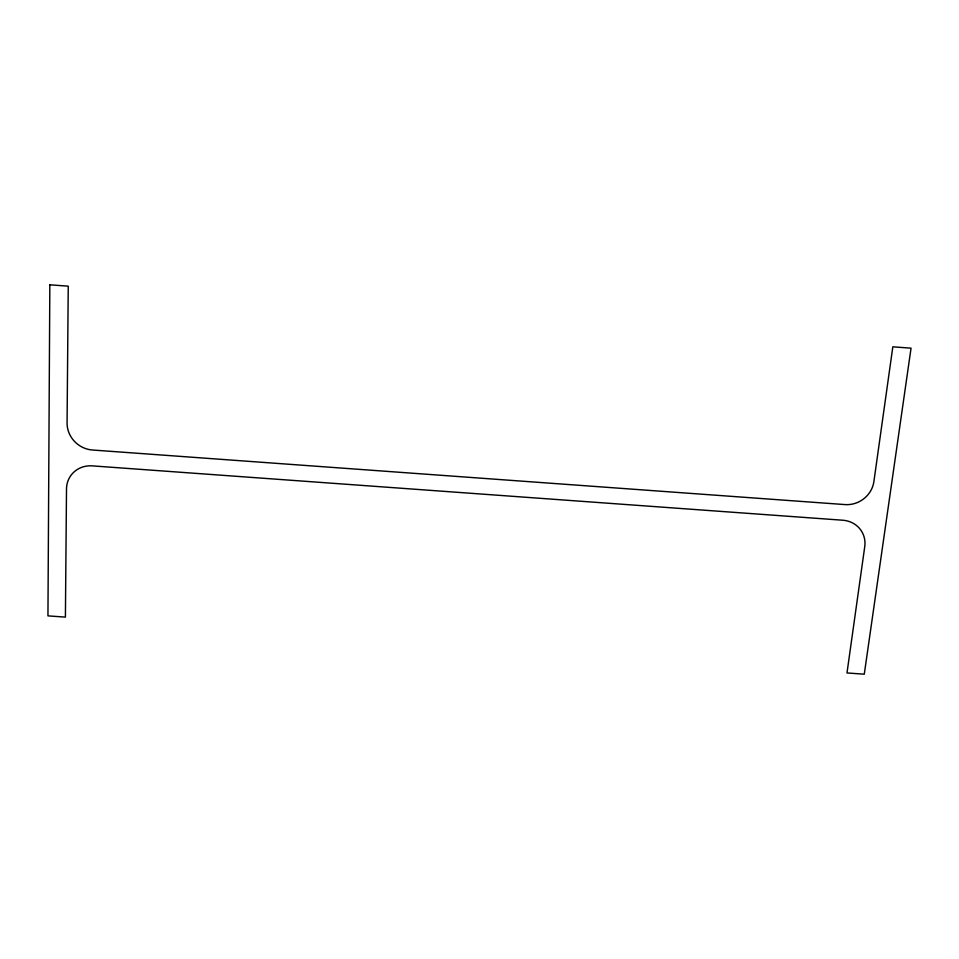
<?xml version="1.0" encoding="UTF-8"?>
<svg xmlns="http://www.w3.org/2000/svg" width="959" height="959" viewBox="0 0 959 959"><rect width="100%" height="100%" fill="white"/><g stroke="black" fill="none" stroke-linecap="round" stroke-linejoin="round"><path stroke-width="1.44" d="M49.832 284.811L47.95 615.87L65.404 617.116L66.507 488.898A25.977 24.311 34.1 0 1 92.292 465.87L842.877 520.234A25.809 24.119 -28.4 0 1 864.754 546.594L846.989 672.954L864.275 674.189L911.05 348.165L892.829 346.822L873.889 481.574A26.181 24.55 -32.7 0 1 845.011 504.59L92.496 450.011A26.349 24.742 38.6 0 1 67.07 422.931L68.245 286.166L49.832 284.811"/></g></svg>
